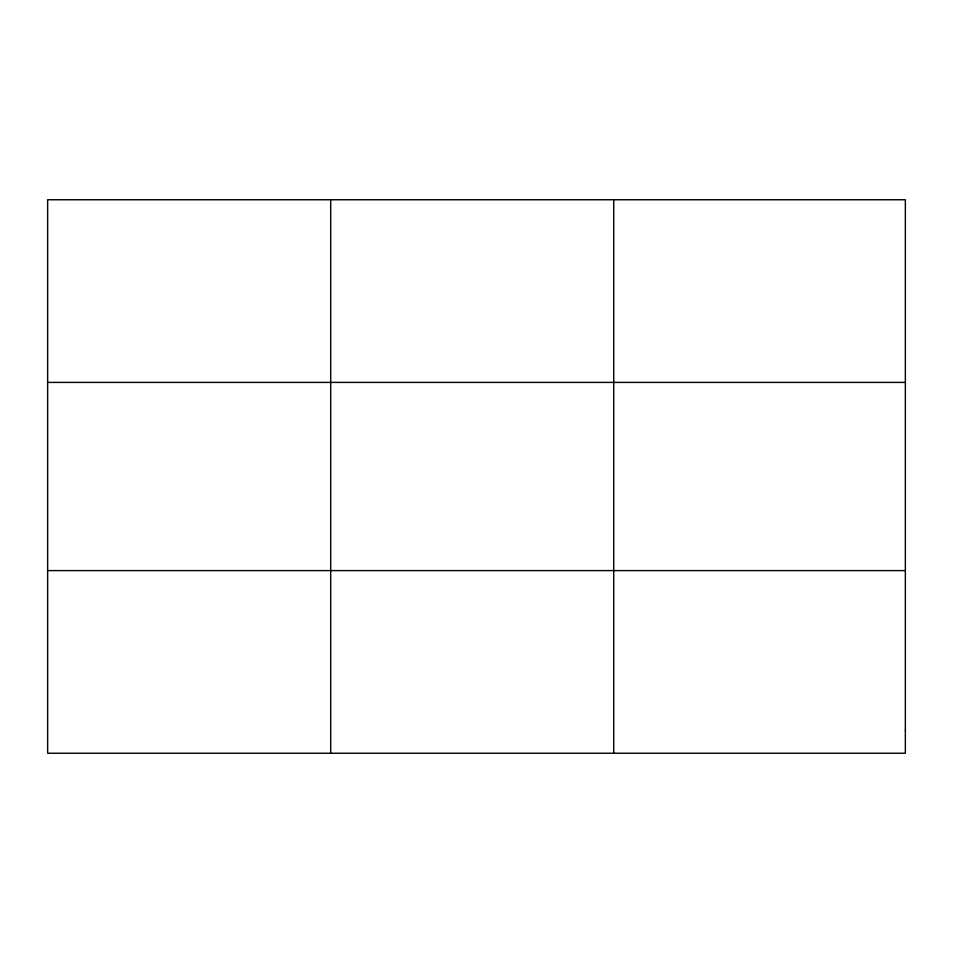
<?xml version="1.0" encoding="UTF-8"?>
<svg xmlns="http://www.w3.org/2000/svg" width="953" height="953" viewBox="0 0 953 953"><rect width="100%" height="100%" fill="white"/><g stroke="black" fill="none" stroke-linecap="round" stroke-linejoin="round"><path stroke-width="1.43" d="M330.691 199.749L330.691 753.251M613.732 199.749L613.732 753.251M47.65 382.403L905.35 382.403M47.65 570.597L905.35 570.597M905.35 730.415L905.35 753.251L47.65 753.251L47.65 199.749L905.35 199.749L905.35 730.415"/></g></svg>
